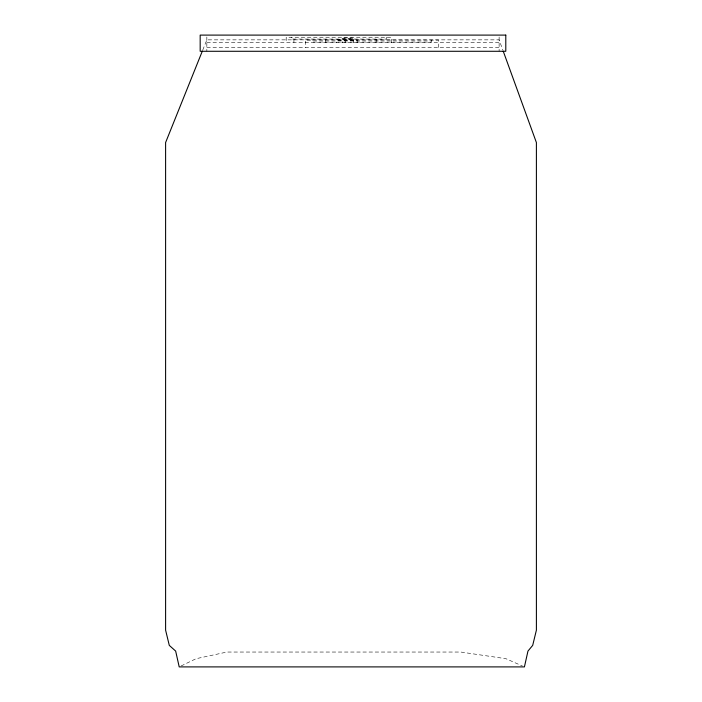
<?xml version="1.0" encoding="UTF-8"?>
<svg xmlns="http://www.w3.org/2000/svg" width="702" height="702" viewBox="0 0 702 702"><rect width="100%" height="100%" fill="white"/><g stroke="black" fill="none" stroke-linecap="round" stroke-linejoin="round"><path stroke-width="0.53" stroke-dasharray="3.51 2.63" d="M202.764 50.026L206.844 39.856L499.122 39.856L502.851 50.132M181.081 665.987L196.069 658.704L226.913 652.044L460.819 652.044L505.931 658.704L522.472 666.04M336.618 39.365L354.44 39.365M206.844 42.717L499.122 42.717M206.844 47.473L499.122 47.473M499.122 37.004L499.122 51.281M438.381 47.473L438.381 40.111L305.449 40.111L305.449 47.473M431.563 40.111L431.563 42.015L312.408 42.015L312.408 40.111M391.374 42.717L391.374 37.25L286.188 37.25L286.188 42.717M386.372 37.25L386.372 39.075L291.216 39.075L291.216 37.25M376.158 39.075L376.158 42.717M357.827 42.717L357.827 40.69L336.618 40.69L336.618 42.717M353.571 42.717L353.571 38.654L342.234 38.654L342.234 42.717M352.562 38.654L352.562 37.952L343.234 37.952L343.234 38.654M345.279 39.075L345.279 42.717M325.746 39.075L325.746 42.717M293.91 39.075L293.91 42.717M206.844 37.004L206.844 51.281"/><path stroke-width="1.05" d="M202.36 51.044L165.602 142.541L165.602 630.15L169.287 645.375L175.658 651.087L179.203 666.9L524.42 666.9L527.957 651.087L532.695 645.375L536.398 630.15L536.398 142.541L503.22 51.158M505.791 35.1L200.175 35.1L200.175 51.281L505.791 51.281L505.791 35.1"/></g></svg>
